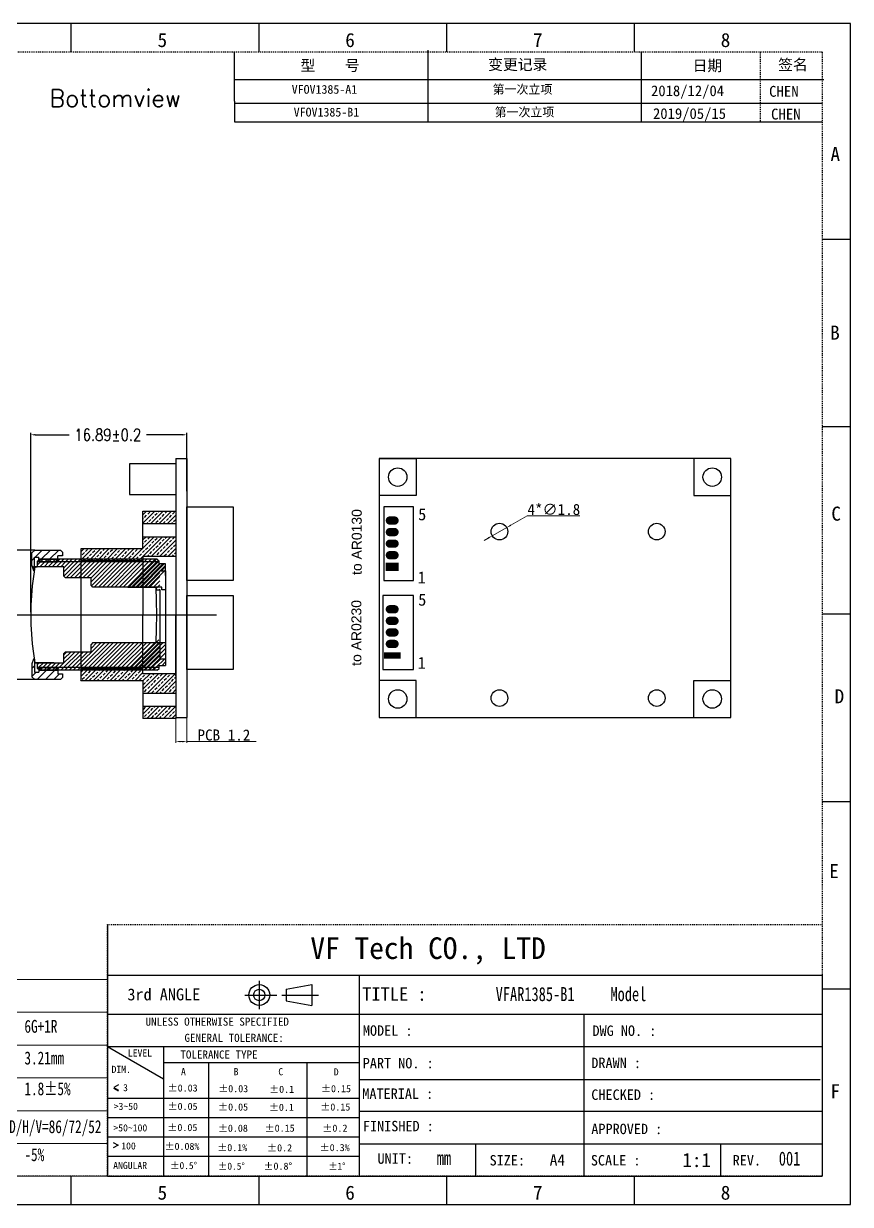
# Model space of a CAD drawing. Header units: millimetres. Extents: x 866 to 1035, y 87 to 215.
# Drawn here: x 945.3 to 1034.7, y 87.1 to 214.8 of the extents above; entities that cross this region are included whole.
import ezdxf

# ---------------------------------------------------------------- set-up
doc = ezdxf.new("R2010")
doc.units = ezdxf.units.MM
doc.linetypes.add('ACAD_ISO04W100', pattern=[30, 24, -3, 0, -3])
doc.linetypes.add('JIS_02_0.7', pattern=[1.35, 0.75, -0.6])
for name, color, linetype in [('2', 3, 'Continuous'), ('2D_LINE_04', 6, 'Continuous'), ('_____1', 160, 'Continuous'), ('BOARD_OUTLINE_00', 254, 'Continuous'), ('DRIL_PLTE_THRU_01', 16, 'Continuous'), ('DRIL_PLTE_THRU_02', 176, 'Continuous'), ('DRIL_SYMBOL', 6, 'Continuous'), ('PADS_BOT', 5, 'Continuous'), ('PADS_INNER', 1, 'Continuous'), ('PADS_TOP', 1, 'Continuous')]:
    doc.layers.add(name, color=color, linetype=linetype)
doc.layers.add('图层1', color=7, linetype='Continuous', lineweight=30)
doc.styles.add('DIM-ITALIC', font='TXT.SHX', dxfattribs={"width": 0.8})
doc.styles.add('QTECH', font='', dxfattribs={"height": 0.5})
doc.styles.add('TEXTSTYLE_1', font='txt', dxfattribs={"width": 0.75})
doc.styles.add('TEXTSTYLE_2', font='txt')
doc.styles.add('TEXTSTYLE_3', font='txt')
doc.styles.add('样式 1', font='', dxfattribs={"width": 0.75})
doc.styles.add('样式 2', font='txt.shx')
doc.styles.get('QTECH').set_extended_font_data('SimSun')
doc.styles.get('样式 1').set_extended_font_data('SimSun')
doc.dimstyles.new('0.2', dxfattribs={"dimtxt": 0.6, "dimasz": 0.5, "dimexe": 0.2, "dimexo": 0.25, "dimtad": 0, "dimtoh": 1, "dimzin": 1, "dimdsep": 46, "dimtxsty": 'DIM-ITALIC', "dimcen": 2, "dimclrd": 256, "dimclre": 256, "dimclrt": 256, "dimadec": 1, "dimazin": 0, "dimtol": 1, "dimtp": 0.2, "dimtm": 0.2, "dimtfac": 1, "dimtmove": 0, "dimatfit": 3, "dimfxl": 1, "dimlwe": -1, "dimarcsym": 0})
doc.dimstyles.new('ISO', dxfattribs={"dimscale": 0.5, "dimtxt": 1, "dimasz": 1, "dimexe": 0.3, "dimexo": 0, "dimgap": 0.2, "dimtad": 1, "dimtoh": 1, "dimdec": 4, "dimzin": 9, "dimdsep": 46, "dimtxsty": 'Standard', "dimcen": 0.09, "dimclrd": 3, "dimclre": 3, "dimclrt": 3, "dimadec": 1, "dimazin": 2, "dimtfac": 1, "dimtdec": 4, "dimtmove": 0, "dimatfit": 3, "dimfxl": 1, "dimtolj": 1, "dimtzin": 0, "dimlwd": 9, "dimlwe": 9, "dimarcsym": 0})

# ---------------------------------------------------------------- blocks, each defined once
blk = doc.blocks.new('DRIL_SYMBOL_0$55')
at = {"layer": 'DRIL_SYMBOL', "const_width": 0.0508}
for points in [[(-0.254, 0), (0.254, 0)], [(0, -0.254), (0, 0.254)]]:
    blk.add_lwpolyline(points, dxfattribs=at)
blk = doc.blocks.new('DRIL_HOLE_0$55')
at = {"const_width": 0.275}
blk.add_lwpolyline([(-0.1375, 0, 1), (0.1375, 0, 1)], format="xyb", close=True, dxfattribs=at)
blk.add_blockref('DRIL_SYMBOL_0$55', (0, 0))
blk = doc.blocks.new('PAD_21')
at = {"const_width": 0.7}
blk.add_lwpolyline([(-0.9, 0), (0.9, 0)], dxfattribs=at)
blk = doc.blocks.new('STK_BOT_126')
at = {"layer": 'DRIL_PLTE_THRU_01'}
blk.add_blockref('DRIL_HOLE_0$55', (0, 0), dxfattribs=at)
at = {"layer": 'DRIL_PLTE_THRU_02'}
blk.add_blockref('DRIL_HOLE_0$55', (0, 0), dxfattribs=at)
at = {"layer": 'PADS_BOT', "rotation": 90}
blk.add_blockref('PAD_21', (0, 0), dxfattribs=at)
at = {"layer": 'PADS_INNER', "rotation": 90}
blk.add_blockref('PAD_21', (0, 0), dxfattribs=at)
at = {"layer": 'PADS_TOP', "rotation": 90}
blk.add_blockref('PAD_21', (0, 0), dxfattribs=at)
blk = doc.blocks.new('PAD_23')
at = {"const_width": 0.45}
blk.add_lwpolyline([(-0.25, -0.225), (0.25, -0.225, 1), (0.25, 0.225), (-0.25, 0.225, 1)], format="xyb", close=True, dxfattribs=at)
blk = doc.blocks.new('STK_BOT_125')
at = {"layer": 'DRIL_PLTE_THRU_01'}
blk.add_blockref('DRIL_HOLE_0$55', (0, 0), dxfattribs=at)
at = {"layer": 'DRIL_PLTE_THRU_02'}
blk.add_blockref('DRIL_HOLE_0$55', (0, 0), dxfattribs=at)
at = {"layer": 'PADS_BOT', "rotation": 90}
blk.add_blockref('PAD_23', (0, 0), dxfattribs=at)
at = {"layer": 'PADS_INNER', "rotation": 90}
blk.add_blockref('PAD_23', (0, 0), dxfattribs=at)
at = {"layer": 'PADS_TOP', "rotation": 90}
blk.add_blockref('PAD_23', (0, 0), dxfattribs=at)
blk = doc.blocks.new('dsD')
at = {"layer": '2'}
h = blk.add_hatch(dxfattribs=at)
h.set_pattern_fill('ANSI33', color=0, scale=0.1, style=0)
h.paths.add_polyline_path([(977.45, 275.24), (977.45, 276.57), (973.89, 276.57), (973.89, 275.24)])
h.paths.add_polyline_path([(973.89, 273.82), (973.89, 272.49), (967.18, 272.49), (967.18, 271.22), (973.89, 271.22), (973.89, 271.73), (977.45, 271.73), (977.45, 271.98), (977.45, 273.82)])
h.paths.add_polyline_path([(973.89, 258.24), (973.89, 256.91), (977.45, 256.91), (977.45, 258.75), (977.45, 259), (973.89, 259), (973.89, 259.51), (967.18, 259.51), (967.18, 258.24)])
h.paths.add_polyline_path([(973.91, 255.49), (973.89, 255.47), (973.89, 254.17), (977.45, 254.17), (977.45, 255.49)])
at = {"layer": '2', "color": 0}
for p, q in [((967.18, 272.49), (967.18, 258.24)), ((973.89, 271.22), (967.18, 271.22)), ((969.36, 265.37), (980.21, 265.37)), ((973.89, 259.51), (967.18, 259.51)), ((973.89, 258.24), (967.18, 258.24))]:
    blk.add_line(p, q, dxfattribs=at)
at = {"layer": '_____1', "color": 7}
for p, q in [((973.89, 272.49), (973.89, 276.57)), ((973.89, 275.24), (977.45, 275.24)), ((973.89, 273.82), (977.45, 273.82)), ((973.89, 272.49), (967.18, 272.49)), ((973.89, 271.73), (977.45, 271.73)), ((973.89, 271.73), (973.89, 265.37)), ((977.45, 271.98), (977.45, 265.37)), ((973.89, 259), (973.89, 265.37)), ((977.45, 258.75), (977.45, 265.37)), ((977.45, 259), (973.89, 259)), ((973.89, 258.24), (973.89, 254.17)), ((973.89, 256.91), (977.45, 256.91)), ((973.89, 255.49), (977.45, 255.49))]:
    blk.add_line(p, q, dxfattribs=at)
at = {"layer": '_____1', "color": 2}
for p, q in [((971.34, 271.22), (972.23, 271.22)), ((972.49, 271.22), (972.74, 271.22)), ((973, 271.22), (973.89, 271.22)), ((971.34, 259.51), (972.23, 259.51)), ((972.49, 259.51), (972.74, 259.51)), ((973, 259.51), (973.89, 259.51)), ((973.89, 255.47), (973.91, 255.49))]:
    blk.add_line(p, q, dxfattribs=at)
at = {"layer": '_____1', "color": 7}
for points in [[(973.89, 276.57), (977.45, 276.57), (977.45, 271.98)], [(977.45, 258.75), (977.45, 254.17), (973.89, 254.17)]]:
    blk.add_lwpolyline(points, dxfattribs=at)
blk = doc.blocks.new('*D297')
at = {"layer": '2'}
for p, q in [((946.11, 151.16), (946.11, 170.55)), ((963, 164.25), (963, 170.55))]:
    blk.add_line(p, q, dxfattribs=at)
at = {"layer": '2', "lineweight": -2}
for p, q in [((946.61, 170.35), (950.27, 170.35)), ((962.5, 170.35), (958.63, 170.35))]:
    blk.add_line(p, q, dxfattribs=at)
at = {"layer": '2', "color": 3, "lineweight": 9}
for p, q in [((899.85, 160.12), (887.23, 160.12)), ((887.38, 159.62), (887.38, 142.38)), ((899.84, 141.88), (887.23, 141.88))]:
    blk.add_line(p, q, dxfattribs=at)
at = {"layer": '2'}
for points in [[(946.61, 170.44), (946.61, 170.27), (946.11, 170.35)], [(962.5, 170.44), (962.5, 170.27), (963, 170.35)]]:
    blk.add_solid(points, dxfattribs=at)
at = {"layer": '2', "color": 3}
for points in [[(887.3, 159.62), (887.47, 159.62), (887.38, 160.12)], [(887.3, 142.38), (887.47, 142.38), (887.38, 141.88)]]:
    blk.add_solid(points, dxfattribs=at)
at = {"layer": 'Defpoints', "color": 0}
for p in [(963, 170.35), (963, 164), (899.85, 160.12), (946.11, 150.91), (887.38, 141.88), (899.84, 141.88)]:
    blk.add_point(p, dxfattribs=at)
at = {"layer": '2', "insert": (954.45, 170.35), "char_height": 1.3, "attachment_point": 5, "style": 'DIM-ITALIC'}
blk.add_mtext('16.89±0.2', dxfattribs=at)
at = {"layer": '2', "color": 3, "insert": (887.03, 151), "char_height": 0.5, "attachment_point": 5, "rotation": 90}
blk.add_mtext('\\A1;18', dxfattribs=at)
blk = doc.blocks.new('FFFFFFF')
at = {"layer": '_____1'}
for points in [[(939.66, 191.53), (939.85, 191.53), (939.75, 192.09)], [(939.66, 178.67), (939.85, 178.67), (939.75, 178.1)]]:
    blk.add_hatch(color=7, dxfattribs=at).paths.add_polyline_path(points)
at = {"layer": '2', "color": 0}
blk.add_line((940.96, 185.1), (960.04, 185.1), dxfattribs=at)
at = {"layer": '_____1', "color": 7}
for p, q in [((943.32, 192.09), (939.47, 192.09)), ((943, 191.79), (943.3, 192.09)), ((943, 190.42), (943, 191.79)), ((943.3, 192.09), (946.1, 192.09)), ((943.34, 191.32), (944.11, 192.09)), ((946.3, 191.89), (946.1, 192.09)), ((946.2, 191.49), (946.3, 191.59)), ((939.75, 178.67), (939.75, 191.53)), ((943, 190.99), (943.27, 191.25)), ((943.08, 190.16), (943.27, 190.35)), ((943.27, 189.89), (943.27, 191.32)), ((943.27, 191.32), (943.76, 191.32)), ((956.74, 190.82), (943.61, 190.82)), ((943.76, 190.83), (943.76, 191.32)), ((943.76, 191.1), (945.81, 191.1)), ((943.76, 190.83), (945.81, 190.83)), ((956.54, 191.1), (943.82, 191.1)), ((945.53, 190.83), (945.79, 191.1)), ((945.79, 191.1), (945.81, 191.1)), ((945.81, 190.83), (945.81, 191.49)), ((954.36, 188.1), (956.85, 190.6)), ((954.8, 188.1), (957.3, 190.6)), ((956.54, 191.1), (956.74, 190.9)), ((957.44, 189.35), (957.44, 190.6)), ((945.35, 190.3), (943.33, 190.3)), ((943.33, 190.3), (943.58, 190.3)), ((945.35, 190.3), (943.33, 190.3)), ((946.64, 189.1), (946.45, 189.29)), ((955.25, 188.1), (956.84, 189.69)), ((955.7, 188.1), (956.84, 189.24)), ((956.84, 189.84), (957.44, 189.84)), ((957, 189.84), (957.42, 190.28)), ((957.44, 189.35), (957.44, 180.85)), ((949.6, 188.1), (949.4, 188.3)), ((953.36, 188.1), (954.63, 188.1)), ((953.36, 188.1), (954.63, 188.1)), ((954.5, 188.1), (956.44, 188.1)), ((956.15, 188.1), (956.84, 188.79)), ((956.44, 187.94), (956.84, 188.34)), ((956.75, 187.8), (956.84, 187.89)), ((939.62, 186.65), (939.53, 186.65)), ((939.62, 186.84), (939.62, 187.02)), ((938.77, 185.81), (938.4, 185.81)), ((938.58, 186), (938.58, 185.62)), ((939.33, 185.62), (939.33, 186)), ((939.62, 184.5), (939.53, 184.5)), ((940.96, 185.1), (941.2, 185.1)), ((941.3, 185.1), (941.38, 185.1)), ((956.84, 185.1), (956.84, 180.35)), ((939.62, 183.04), (939.05, 183.32)), ((939.62, 183.56), (939.62, 183.75)), ((949.4, 181.47), (950.02, 182.1)), ((949.6, 182.1), (949.4, 181.9)), ((953.36, 182.1), (954.63, 182.1)), ((953.36, 182.1), (954.63, 182.1)), ((953.71, 179.39), (956.43, 182.1)), ((956.44, 182.11), (956.73, 182.4)), ((943.27, 180.3), (943.27, 178.88)), ((946.45, 180.76), (946.79, 181.11)), ((946.45, 180.32), (947.24, 181.11)), ((946.64, 181.11), (946.45, 180.9)), ((947.31, 179.39), (949.03, 181.11)), ((956.84, 180.35), (957.44, 180.35)), ((957.44, 180.85), (957.44, 179.6)), ((943, 179.78), (943, 178.4)), ((943, 179.32), (943.27, 179.58)), ((943, 178.42), (943.45, 178.88)), ((943.27, 178.88), (943.76, 178.88)), ((945.35, 179.9), (943.33, 179.9)), ((943.61, 179.73), (943.79, 179.9)), ((956.74, 179.39), (943.61, 179.39)), ((943.76, 179.19), (943.95, 179.38)), ((943.76, 179.11), (945.81, 179.11)), ((956.54, 179.11), (943.82, 179.11)), ((944.79, 179.11), (945.07, 179.39)), ((945.07, 179.39), (945.59, 179.9)), ((945.24, 179.11), (945.52, 179.39)), ((945.52, 179.39), (946.03, 179.9)), ((945.81, 179.38), (945.81, 178.7)), ((947.03, 179.11), (947.31, 179.39)), ((956, 179.11), (956.28, 179.39)), ((956.54, 179.11), (956.74, 179.3)), ((957.07, 179.6), (957.42, 179.96)), ((943.29, 178.1), (939.47, 178.1)), ((945.37, 178.1), (945.97, 178.7)), ((945.81, 178.7), (946.3, 178.7))]:
    blk.add_line(p, q, dxfattribs=at)
for points in [[(945.01, 192.09), (944, 191.1), (943.76, 190.85)], [(944.63, 190.83), (944.9, 191.1), (945.9, 192.09)], [(946.3, 191.89), (946.3, 191.49), (945.81, 191.49)], [(943, 190.42), (943.16, 189.89), (943.27, 189.89)], [(943.61, 190.5), (943.93, 190.82), (944.21, 191.1)], [(946.45, 189.29), (946.45, 190.3), (943.61, 190.3), (943.61, 190.9), (943.82, 191.1)], [(943.87, 190.3), (944.39, 190.82), (944.67, 191.1)], [(944.31, 190.3), (944.83, 190.82), (945.11, 191.1)], [(944.76, 190.3), (945.28, 190.82), (945.56, 191.1)], [(945.2, 190.3), (945.73, 190.82), (946.01, 191.1)], [(945.66, 190.3), (946.18, 190.82), (946.46, 191.1)], [(946.11, 190.3), (946.62, 190.82), (946.9, 191.1)], [(946.45, 189.29), (947.97, 190.82), (948.25, 191.1)], [(946.45, 189.74), (947.53, 190.82), (947.81, 191.1)], [(946.45, 190.18), (947.08, 190.82), (947.36, 191.1)], [(946.71, 189.1), (948.42, 190.82), (948.7, 191.1)], [(947.15, 189.1), (948.87, 190.82), (949.15, 191.1)], [(947.6, 189.1), (949.32, 190.82), (949.6, 191.1)], [(948.04, 189.1), (949.76, 190.82), (950.04, 191.1)], [(948.5, 189.1), (950.22, 190.82), (950.5, 191.1)], [(948.95, 189.1), (950.67, 190.82), (950.95, 191.1)], [(949.39, 189.1), (951.11, 190.82), (951.39, 191.1)], [(949.4, 188.65), (951.57, 190.82), (951.85, 191.1)], [(949.44, 188.25), (952.01, 190.82), (952.29, 191.1)], [(949.74, 188.1), (952.46, 190.82), (952.74, 191.1)], [(950.19, 188.1), (952.9, 190.82), (953.18, 191.1)], [(950.63, 188.1), (953.36, 190.82), (953.64, 191.1)], [(951.09, 188.1), (953.81, 190.82), (954.09, 191.1)], [(951.54, 188.1), (954.25, 190.82), (954.53, 191.1)], [(951.98, 188.1), (954.71, 190.82), (954.99, 191.1)], [(952.44, 188.1), (955.15, 190.82), (955.43, 191.1)], [(952.88, 188.1), (955.6, 190.82), (955.88, 191.1)], [(953.33, 188.1), (956.05, 190.82), (956.33, 191.1)], [(953.46, 188.1), (956.17, 190.82), (956.45, 191.1)], [(953.78, 188.1), (956.5, 190.82), (956.66, 190.98)], [(953.9, 188.1), (956.63, 190.82), (956.72, 190.91)], [(954.23, 188.1), (956.74, 190.61)], [(954.68, 188.1), (957.17, 190.6)], [(955.12, 188.1), (957.44, 190.42)], [(957.44, 190.6), (956.74, 190.6), (956.74, 190.9)], [(943.33, 190.3), (943.16, 189.26), (943.04, 188.23), (942.95, 187.19), (942.89, 186.14), (942.87, 185.1)], [(949.4, 188.3), (949.4, 189.1), (946.64, 189.1)], [(957.44, 189.84), (957.44, 187.8), (957.04, 187.8), (957.04, 188.1), (955.1, 188.1), (949.6, 188.1)], [(955.58, 188.1), (957.44, 189.97)], [(956.5, 185.1), (956.48, 186.6), (956.43, 188.1)], [(956.44, 188.1), (956.44, 187.8), (956.84, 187.8), (956.84, 182.4)], [(939.14, 186.84), (939.05, 186.93), (939.62, 186.93)], [(939.42, 184.31), (939.42, 183.94), (939.05, 184.22), (939.62, 184.22)], [(942.87, 185.1), (942.89, 184.06), (942.95, 183.01), (943.04, 181.97), (943.16, 180.93), (943.33, 179.9)], [(954.5, 182.1), (956.43, 182.1), (956.48, 183.6), (956.5, 185.1)], [(939.14, 183.56), (939.05, 183.66), (939.62, 183.66)], [(946.64, 181.11), (949.4, 181.11), (949.4, 181.9)], [(947.47, 179.11), (947.75, 179.39), (950.48, 182.1)], [(947.93, 179.11), (948.21, 179.39), (950.92, 182.1)], [(948.38, 179.11), (948.66, 179.39), (951.37, 182.1)], [(948.82, 179.11), (949.1, 179.39), (951.83, 182.1)], [(949.28, 179.11), (949.56, 179.39), (952.27, 182.1)], [(949.6, 182.1), (957.44, 182.1)], [(949.72, 179.11), (950, 179.39), (952.72, 182.1)], [(950.17, 179.11), (950.45, 179.39), (953.17, 182.1)], [(950.62, 179.11), (950.9, 179.39), (953.62, 182.1)], [(951.07, 179.11), (951.35, 179.39), (954.06, 182.1)], [(951.52, 179.11), (951.8, 179.39), (954.51, 182.1)], [(951.96, 179.11), (952.24, 179.39), (954.97, 182.1)], [(952.42, 179.11), (952.7, 179.39), (955.41, 182.1)], [(952.86, 179.11), (953.14, 179.39), (955.86, 182.1)], [(953.31, 179.11), (953.59, 179.39), (956.31, 182.1)], [(953.76, 179.11), (954.04, 179.39), (956.76, 182.1)], [(953.88, 179.11), (954.16, 179.39), (956.84, 182.06)], [(954.21, 179.11), (954.49, 179.39), (957.2, 182.1)], [(954.34, 179.11), (954.62, 179.39), (956.84, 181.61)], [(954.66, 179.11), (954.93, 179.39), (957.44, 181.89)], [(955.11, 179.11), (955.39, 179.39), (957.44, 181.44)], [(943.27, 180.3), (943.16, 180.3), (943, 179.78)], [(943.82, 179.11), (943.61, 179.3), (943.61, 179.9), (946.45, 179.9), (946.45, 180.9)], [(945.68, 179.11), (945.96, 179.39), (947.68, 181.11)], [(946.14, 179.11), (946.42, 179.39), (948.13, 181.11)], [(946.58, 179.11), (946.86, 179.39), (948.58, 181.11)], [(954.78, 179.11), (955.06, 179.39), (956.84, 181.16)], [(955.23, 179.11), (955.51, 179.39), (956.84, 180.71)], [(955.56, 179.11), (955.84, 179.39), (957.44, 180.99)], [(955.68, 179.11), (955.96, 179.39), (956.93, 180.35)], [(956.13, 179.11), (956.41, 179.39), (957.37, 180.35)], [(943.33, 179.9), (945.35, 179.9), (943.47, 179.9)], [(943.58, 178.1), (944.57, 179.11), (944.85, 179.38)], [(943.63, 179.29), (943.72, 179.39), (944.24, 179.9)], [(945.81, 179.38), (943.76, 179.38), (943.76, 178.88)], [(943.89, 179.11), (944.17, 179.39), (944.69, 179.9)], [(944.33, 179.11), (944.61, 179.39), (945.13, 179.9)], [(944.48, 178.1), (945.47, 179.11), (945.74, 179.38)], [(956.74, 179.3), (956.74, 179.6), (957.44, 179.6)], [(946.1, 178.1), (943.3, 178.1), (943, 178.4)], [(946.3, 178.7), (946.3, 178.31), (946.1, 178.1)]]:
    blk.add_lwpolyline(points, dxfattribs=at)
for points in [[(938.86, 186.28), (938.77, 186.18), (938.4, 186.18), (938.3, 186.28), (938.3, 186.37), (938.4, 186.46), (938.77, 186.46), (938.86, 186.37)], [(939.62, 186.28), (939.53, 186.18), (939.14, 186.18), (939.05, 186.28), (939.05, 186.37), (939.14, 186.46), (939.53, 186.46), (939.62, 186.37)], [(939.62, 185.24), (939.53, 185.15), (939.14, 185.15), (939.05, 185.24), (939.05, 185.35), (939.14, 185.44), (939.53, 185.44), (939.62, 185.35)], [(939.62, 184.78), (939.53, 184.68), (939.14, 184.68), (939.05, 184.78), (939.05, 184.87), (939.14, 184.96), (939.53, 184.96), (939.62, 184.87)], [(939.53, 183.1), (939.42, 183), (939.24, 183), (939.14, 183.1), (939.14, 183.28), (939.24, 183.38), (939.42, 183.38), (939.53, 183.28)]]:
    blk.add_lwpolyline(points, close=True, dxfattribs=at)
blk = doc.blocks.new('*D300')
at = {"layer": '2', "color": 3, "lineweight": 9}
for p, q in [((961.8, 141), (961.8, 137.02)), ((963, 141), (963, 137.02)), ((962.3, 137.17), (962.5, 137.17)), ((963, 137.17), (970.5, 137.17))]:
    blk.add_line(p, q, dxfattribs=at)
at = {"layer": '2', "color": 3}
for points in [[(962.3, 137.25), (962.3, 137.09), (961.8, 137.17)], [(962.5, 137.25), (962.5, 137.09), (963, 137.17)]]:
    blk.add_solid(points, dxfattribs=at)
at = {"layer": 'Defpoints', "color": 0}
for p in [(961.8, 141), (963, 141), (963, 137.17)]:
    blk.add_point(p, dxfattribs=at)
at = {"layer": '2', "color": 3, "insert": (967, 137.87), "char_height": 1.2, "attachment_point": 5}
blk.add_mtext('\\A1;PCB 1.2', dxfattribs=at)
blk = doc.blocks.new('*D304')
at = {"layer": '2', "color": 3, "lineweight": 9}
for p, q in [((999.77, 161.57), (998.01, 160.57)), ((1005.47, 161.57), (999.77, 161.57)), ((996.01, 159.43), (997.58, 160.32)), ((995.58, 159.18), (995.14, 158.93))]:
    blk.add_line(p, q, dxfattribs=at)
at = {"layer": '2', "color": 3}
for points in [[(997.97, 160.64), (998.05, 160.5), (997.58, 160.32)], [(995.54, 159.26), (995.62, 159.11), (996.01, 159.43)]]:
    blk.add_solid(points, dxfattribs=at)
at = {"layer": 'Defpoints', "color": 0}
for p in [(997.58, 160.32), (996.01, 159.43)]:
    blk.add_point(p, dxfattribs=at)
at = {"layer": '2', "color": 3, "insert": (1002.67, 162.27), "char_height": 1.2, "attachment_point": 5}
blk.add_mtext('\\A1;4*∅1.8', dxfattribs=at)

msp = doc.modelspace()

# ---------------------------------------------------------------- linework, layer by layer
at = {"ltscale": 100}
for p, q in [((968.14434, 206.45339), (968.14434, 211.78461)), ((968.14434, 206.45339), (968.14434, 206.1878)), ((1031.68858, 206.1878), (968.14434, 206.1878)), ((968.14434, 206.1878), (968.14434, 204.19014)), ((968.14434, 204.19014), (1031.68858, 204.19014))]:
    msp.add_line(p, q, dxfattribs=at)
at = {"linetype": 'JIS_02_0.7', "ltscale": 0.0001}
msp.add_line((1024.9761, 211.78461), (1024.9761, 204.19014), dxfattribs=at)
at = {"linetype": 'Continuous'}
msp.add_line((983.79351, 167.77693), (983.79351, 139.77693), dxfattribs=at)
at = {"linetype": 'Continuous', "lineweight": 9, "ltscale": 0.0001}
for p, q in [((904.76364, 111.43386), (954.41784, 111.43386)), ((954.41784, 111.43386), (954.41784, 90.15349)), ((954.41784, 111.39981), (954.41784, 90.15349)), ((904.76364, 107.88713), (954.41784, 107.88713)), ((954.41784, 106.523), (954.41784, 90.15349)), ((954.41784, 106.49681), (954.41784, 90.15349)), ((904.76364, 104.3404), (954.41784, 104.3404)), ((904.76364, 100.79367), (954.41784, 100.79367)), ((904.76364, 97.24694), (954.41784, 97.24694)), ((904.76364, 93.70021), (954.41784, 93.70021))]:
    msp.add_line(p, q, dxfattribs=at)
at = {"linetype": 'JIS_02_0.7', "ltscale": 0.0001}
for points in [[(869.30812, 211.78461), (1031.68858, 211.78461), (1031.68858, 90.15349), (869.30812, 90.15349)], [(954.41784, 117.39738), (1031.68858, 117.39738), (1031.68858, 90.15349), (954.41784, 90.15349)]]:
    msp.add_lwpolyline(points, close=True, dxfattribs=at)
for points, const_width in [([(985.44351, 161.30193), (984.94351, 161.30193, 1), (984.94351, 160.85193), (985.44351, 160.85193, 1)], 0.45), ([(985.44351, 161.30193), (984.94351, 161.30193, 1), (984.94351, 160.85193), (985.44351, 160.85193, 1)], 0.45), ([(985.44351, 161.30193), (984.94351, 161.30193, 1), (984.94351, 160.85193), (985.44351, 160.85193, 1)], 0.45), ([(985.19351, 160.93943, 1), (985.19351, 161.21443, 1)], 0.275), ([(985.19351, 160.93943, 1), (985.19351, 161.21443, 1)], 0.275), ([(985.19351, 160.93943, 1), (985.19351, 161.21443, 1)], 0.275), ([(985.19351, 160.93943, 1), (985.19351, 161.21443, 1)], 0.275), ([(985.44351, 160.05193), (984.94351, 160.05193, 1), (984.94351, 159.60193), (985.44351, 159.60193, 1)], 0.45), ([(985.44351, 160.05193), (984.94351, 160.05193, 1), (984.94351, 159.60193), (985.44351, 159.60193, 1)], 0.45), ([(985.44351, 160.05193), (984.94351, 160.05193, 1), (984.94351, 159.60193), (985.44351, 159.60193, 1)], 0.45), ([(985.19351, 159.68943, 1), (985.19351, 159.96443, 1)], 0.275), ([(985.19351, 159.68943, 1), (985.19351, 159.96443, 1)], 0.275), ([(985.19351, 159.68943, 1), (985.19351, 159.96443, 1)], 0.275), ([(985.19351, 159.68943, 1), (985.19351, 159.96443, 1)], 0.275), ([(985.44351, 158.80193), (984.94351, 158.80193, 1), (984.94351, 158.35193), (985.44351, 158.35193, 1)], 0.45), ([(985.44351, 158.80193), (984.94351, 158.80193, 1), (984.94351, 158.35193), (985.44351, 158.35193, 1)], 0.45), ([(985.44351, 158.80193), (984.94351, 158.80193, 1), (984.94351, 158.35193), (985.44351, 158.35193, 1)], 0.45), ([(985.19351, 158.43943, 1), (985.19351, 158.71443, 1)], 0.275), ([(985.19351, 158.43943, 1), (985.19351, 158.71443, 1)], 0.275), ([(985.19351, 158.43943, 1), (985.19351, 158.71443, 1)], 0.275), ([(985.19351, 158.43943, 1), (985.19351, 158.71443, 1)], 0.275), ([(985.44351, 157.55193), (984.94351, 157.55193, 1), (984.94351, 157.10193), (985.44351, 157.10193, 1)], 0.45), ([(985.44351, 157.55193), (984.94351, 157.55193, 1), (984.94351, 157.10193), (985.44351, 157.10193, 1)], 0.45), ([(985.44351, 157.55193), (984.94351, 157.55193, 1), (984.94351, 157.10193), (985.44351, 157.10193, 1)], 0.45), ([(985.19351, 157.18943, 1), (985.19351, 157.46443, 1)], 0.275), ([(985.19351, 157.18943, 1), (985.19351, 157.46443, 1)], 0.275), ([(985.19351, 157.18943, 1), (985.19351, 157.46443, 1)], 0.275), ([(985.19351, 157.18943, 1), (985.19351, 157.46443, 1)], 0.275), ([(985.19351, 155.93943, 1), (985.19351, 156.21443, 1)], 0.275), ([(985.19351, 155.93943, 1), (985.19351, 156.21443, 1)], 0.275), ([(985.19351, 155.93943, 1), (985.19351, 156.21443, 1)], 0.275), ([(985.19351, 155.93943, 1), (985.19351, 156.21443, 1)], 0.275)]:
    msp.add_lwpolyline(points, format="xyb", close=True, dxfattribs=dict(const_width=const_width))
at = {"const_width": 0.9}
msp.add_lwpolyline([(985.89351, 156.07693), (984.49351, 156.07693)], dxfattribs=at)
msp.add_lwpolyline([(985.89351, 156.07693), (984.49351, 156.07693)], dxfattribs=at)
msp.add_lwpolyline([(985.89351, 156.07693), (984.49351, 156.07693)], dxfattribs=at)
at = {"linetype": 'Continuous', "lineweight": 9, "ltscale": 0.0001}
msp.add_lwpolyline([(954.41784, 90.15349), (904.76364, 90.15349), (904.76364, 111.43386)], dxfattribs=at)
for centre, start, end in [((985.11971, 158.36616), 0, 180), ((985.28236, 158.45018), 0, 180), ((985.28236, 158.45018), 180, 0), ((985.44501, 158.53421), 180, 0), ((985.77031, 158.70225), 0, 180), ((984.95706, 158.28214), 0, 180), ((984.95706, 158.28214), 180, 0), ((985.11971, 158.36616), 180, 0)]:
    msp.add_arc(centre, 0.05, start, end)
at = {"layer": '2', "color": 0}
for p, q in [((961.80449, 167.77693), (961.80449, 139.77693)), ((961.80449, 167.77693), (963.00449, 167.77693)), ((963.00449, 167.77693), (963.00449, 139.77693)), ((983.79351, 167.77693), (987.79351, 167.77693)), ((987.79351, 167.77693), (987.79351, 163.77693)), ((1021.79351, 167.77693), (1017.79351, 167.77693)), ((1017.79351, 167.77693), (1017.79351, 163.77693)), ((961.80449, 167.19996), (956.80449, 167.19996)), ((956.80449, 167.19996), (956.80449, 163.89996)), ((956.80449, 163.89996), (961.80449, 163.89996)), ((987.79351, 163.77693), (983.79351, 163.77693)), ((1017.79351, 163.77693), (1021.79351, 163.77693)), ((987.79351, 143.77693), (983.79351, 143.77693)), ((987.79351, 139.77693), (987.79351, 143.77693)), ((1017.79351, 139.77693), (1017.79351, 143.77693)), ((1017.79351, 143.77693), (1021.79351, 143.77693)), ((961.80449, 139.77693), (963.00449, 139.77693))]:
    msp.add_line(p, q, dxfattribs=at)
at = {"layer": '2', "color": 1}
msp.add_line((952.34357, 150.87879), (966.21459, 150.87879), dxfattribs=at)
at = {"layer": '2', "color": 0}
for points in [[(963.00449, 162.57693), (968.00449, 162.57693), (968.00449, 154.57693), (963.00449, 154.57693)], [(963.00449, 152.97693), (968.00449, 152.97693), (968.00449, 144.97693), (963.00449, 144.97693)]]:
    msp.add_lwpolyline(points, close=True, dxfattribs=at)
for centre, radius in [((985.79351, 165.77693), 1), ((1019.79351, 165.77693), 1), ((996.79351, 159.87693), 0.9), ((1013.79351, 159.87693), 0.9), ((985.79351, 141.77693), 1), ((996.79351, 141.87693), 0.9), ((1013.79351, 141.87693), 0.9), ((1019.79351, 141.77693), 1)]:
    msp.add_circle(centre, radius, dxfattribs=at)
at = {"layer": '2D_LINE_04'}
for p, q in [((987.49351, 162.57693), (984.29351, 162.57693)), ((984.29351, 162.57693), (984.29351, 154.57693)), ((987.49351, 154.57693), (987.49351, 162.57693)), ((984.29351, 154.57693), (987.49351, 154.57693)), ((987.49351, 152.97693), (984.19351, 152.97693)), ((984.19351, 152.97693), (984.19351, 144.97693)), ((987.49351, 144.97693), (987.49351, 152.97693)), ((984.19351, 144.97693), (987.49351, 144.97693))]:
    msp.add_line(p, q, dxfattribs=at)
at = {"layer": 'BOARD_OUTLINE_00'}
for p, q in [((1021.79351, 167.77693), (983.79351, 167.77693)), ((1021.79351, 139.77693), (1021.79351, 167.77693)), ((983.79351, 139.77693), (1021.79351, 139.77693))]:
    msp.add_line(p, q, dxfattribs=at)
at = {"layer": '图层1', "color": 0, "linetype": 'Continuous'}
for p, q in [((1034.72942, 214.82768), (866.26505, 214.82768)), ((950.49839, 211.78461), (950.49839, 214.82768)), ((970.79595, 211.78461), (970.79595, 214.82768)), ((991.09352, 211.78461), (991.09352, 214.82768)), ((1011.39109, 211.78461), (1011.39109, 214.82768)), ((1034.73165, 214.82545), (1031.68858, 214.82545)), ((1034.72942, 87.11265), (1034.72942, 214.82768)), ((989.05346, 211.95482), (989.05346, 204.19014)), ((1012.10215, 211.77683), (1012.10215, 204.19014)), ((968.14434, 208.79186), (1031.85444, 208.79186)), ((1031.68858, 191.51691), (1034.72942, 191.51691)), ((1031.68858, 171.24469), (1034.72942, 171.24469)), ((1031.68858, 150.97246), (1034.72942, 150.97246)), ((1031.68858, 130.70023), (1034.72942, 130.70023)), ((954.41784, 117.39738), (954.41784, 90.15349)), ((954.41784, 111.90761), (1031.68858, 111.90761)), ((954.41784, 111.90761), (1031.65151, 111.90761)), ((954.41784, 111.43386), (954.41784, 90.15349)), ((970.82432, 111.2728), (970.82432, 108.24328)), ((981.65456, 90.24981), (981.65456, 111.90761)), ((1031.68858, 111.90761), (1031.68858, 90.15349)), ((973.71486, 110.37213), (976.49551, 110.88386)), ((973.71486, 110.37213), (973.71486, 109.14396)), ((976.49551, 110.88386), (976.49551, 108.63222)), ((1031.68858, 110.428), (1034.73165, 110.428)), ((969.24767, 109.75804), (972.73052, 109.75804)), ((973.27283, 109.75804), (977.21363, 109.75804)), ((973.71486, 109.14396), (976.49551, 108.63222)), ((954.41784, 107.70204), (1031.65151, 107.70204)), ((1005.95386, 90.24981), (1005.95386, 107.70204)), ((954.41784, 104.19433), (1031.65151, 104.19433)), ((960.46657, 104.19433), (960.46657, 90.24981)), ((960.46657, 102.44048), (981.65456, 102.44048)), ((965.32801, 102.44048), (965.32801, 90.24981)), ((955.61252, 99.35199), (955.09386, 99.63161)), ((955.61252, 100.04763), (955.10068, 99.76119)), ((955.10068, 99.76119), (955.61252, 99.48157)), ((954.41784, 98.60061), (981.65456, 98.60061)), ((981.65456, 97.17891), (1031.65151, 97.17891)), ((954.41784, 96.5146), (981.65456, 96.5146)), ((954.41784, 94.42859), (981.65456, 94.42859)), ((955.03843, 93.79283), (955.55027, 93.50639)), ((955.55027, 93.50639), (955.03843, 93.22677)), ((955.03943, 93.79866), (955.55208, 93.51176)), ((955.55208, 93.51176), (955.03943, 93.2317)), ((981.65456, 93.67121), (1031.65151, 93.67121)), ((994.18516, 93.67121), (994.18516, 90.1635)), ((1020.67684, 93.67121), (1020.67684, 90.1635)), ((954.41784, 92.34257), (981.65456, 92.34257)), ((950.49839, 87.11042), (950.49839, 90.15349)), ((954.41784, 90.15349), (1031.68858, 90.15349)), ((970.79595, 87.11042), (970.79595, 90.15349)), ((991.09352, 87.11042), (991.09352, 90.15349)), ((1011.39109, 87.11042), (1011.39109, 90.15349)), ((866.26505, 87.11494), (1034.72942, 87.11265))]:
    msp.add_line(p, q, dxfattribs=at)
at = {"layer": '图层1', "color": 0}
for p, q in [((954.41784, 104.19433), (960.46657, 100.68662)), ((975.96326, 102.44048), (975.96326, 90.15349)), ((981.65268, 100.62397), (1031.45971, 100.62397))]:
    msp.add_line(p, q, dxfattribs=at)
at = {"layer": '图层1', "color": 0, "linetype": 'Continuous'}
for radius in [1.12582, 0.61408]:
    msp.add_circle((970.82432, 109.75804), radius, dxfattribs=at)

# ---------------------------------------------------------------- block references
at = {"extrusion": (0, 0, -1), "xscale": -1, "zscale": -1, "rotation": 270}
for name, p in [('DRIL_SYMBOL_0$55', (-985.19351, 161.07693)), ('DRIL_SYMBOL_0$55', (-985.19351, 161.07693)), ('DRIL_SYMBOL_0$55', (-985.19351, 161.07693)), ('DRIL_SYMBOL_0$55', (-985.19351, 161.07693)), ('DRIL_SYMBOL_0$55', (-985.19351, 159.82693)), ('DRIL_SYMBOL_0$55', (-985.19351, 159.82693)), ('DRIL_SYMBOL_0$55', (-985.19351, 159.82693)), ('DRIL_SYMBOL_0$55', (-985.19351, 159.82693)), ('DRIL_SYMBOL_0$55', (-985.19351, 158.57693)), ('DRIL_SYMBOL_0$55', (-985.19351, 158.57693)), ('DRIL_SYMBOL_0$55', (-985.19351, 158.57693)), ('DRIL_SYMBOL_0$55', (-985.19351, 158.57693)), ('DRIL_SYMBOL_0$55', (-985.19351, 157.32693)), ('DRIL_SYMBOL_0$55', (-985.19351, 157.32693)), ('DRIL_SYMBOL_0$55', (-985.19351, 157.32693)), ('DRIL_SYMBOL_0$55', (-985.19351, 157.32693)), ('DRIL_SYMBOL_0$55', (-985.19351, 156.07693)), ('DRIL_SYMBOL_0$55', (-985.19351, 156.07693)), ('DRIL_SYMBOL_0$55', (-985.19351, 156.07693)), ('DRIL_SYMBOL_0$55', (-985.19351, 156.07693)), ('STK_BOT_125', (-985.19351, 151.47693)), ('STK_BOT_125', (-985.19351, 150.22693)), ('STK_BOT_125', (-985.19351, 148.97693)), ('STK_BOT_125', (-985.19351, 147.72693)), ('STK_BOT_126', (-985.19351, 146.47693))]:
    msp.add_blockref(name, p, dxfattribs=at)
at = {"layer": '2', "color": 0}
for name, p in [('dsD', (-15.64859, -114.48772)), ('FFFFFFF', (3.24178, -34.21753))]:
    msp.add_blockref(name, p, dxfattribs=at)

# ---------------------------------------------------------------- texts
at = {"color": 0, "linetype": 'ByBlock', "char_height": 1.1750414, "width": 15.3140812, "attachment_point": 1}
for s, insert in [('{\\fSimSun|b0|i0|c134|p2;型    号}', (975.2765, 210.88759)), ('{\\fSimSun|b0|i0|c134|p2;变更记录}', (995.5609, 210.99028)), ('{\\fSimSun|b0|i0|c134|p2;日期}', (1017.6717, 210.86797)), ('{\\fSimSun|b0|i0|c134|p2;签名}', (1026.92347, 210.9815))]:
    msp.add_mtext(s, dxfattribs=dict(at, insert=insert))
at = {"linetype": 'JIS_02_0.7', "char_height": 0.9460881, "width": 9.701185, "attachment_point": 1}
for s, insert in [('\\pi-2.361,l3.542,t3.542;{\\fSimSun|b0|i0|c134|p2;VFOV1385-A1 }', (973.14729, 208.18754)), ('\\pi-2.3611,l3.5417,t3.5417;{\\fSimSun|b0|i0|c134|p2;第一次立项}', (994.87747, 208.18754)), ('\\pi-2.361,l3.542,t3.542;{\\fSimSun|b0|i0|c134|p2;VFOV1385-B1 }', (973.36153, 205.72437)), ('\\pi-2.3611,l3.5417,t3.5417;{\\fSimSun|b0|i0|c134|p2;第一次立项}', (995.09171, 205.72437))]:
    msp.add_mtext(s, dxfattribs=dict(at, insert=insert))
at = {"attachment_point": 1}
for s, insert, char_height, width in [('2018/12/04', (1013.17875, 208.14172), 1.160535, 9.7751403), ('{\\fSimSun|b0|i0|c134|p2;CHEN}', (1025.94267, 208.09076), 1.1750414, 6.2221784), ('2019/05/15', (1013.39299, 205.67855), 1.160535, 9.7751403), ('{\\fSimSun|b0|i0|c134|p2;CHEN}', (1026.15691, 205.62759), 1.1750414, 6.2221784)]:
    msp.add_mtext(s, dxfattribs=dict(at, insert=insert, char_height=char_height, width=width))
at = {"color": 0, "linetype": 'ByBlock', "insert": (948.14188, 207.68807), "char_height": 1.876389, "width": 12.2273031, "attachment_point": 1, "style": '样式 2'}
msp.add_mtext('Bottomview', dxfattribs=at)
at = {"color": 0, "char_height": 1.0782089, "width": 16.4697662, "attachment_point": 1, "rotation": 90, "style": 'QTECH'}
for s, insert in [('{\\fArial|b0|i0|c0|p34;to AR0130}', (980.82045, 155.19526)), ('{\\fArial|b0|i0|c0|p34;to AR0230}', (980.77799, 145.36444))]:
    msp.add_mtext(s, dxfattribs=dict(at, insert=insert))
at = {"color": 1, "ltscale": 0.1, "char_height": 1.29464, "attachment_point": 3}
for s, insert in [('5', (988.87999, 162.40117)), ('1', (988.8226, 155.56963)), ('5', (988.88456, 153.16422)), ('1', (988.82717, 146.33268))]:
    msp.add_mtext(s, dxfattribs=dict(at, insert=insert))
at = {"color": 0, "linetype": 'ACAD_ISO04W100', "lineweight": 9, "ltscale": 0.0001, "width": 9.2651732, "attachment_point": 1, "style": '样式 1'}
for s, insert, char_height in [('6G+1R', (945.42975, 107.06984), 1.397354), ('3.21mm', (945.42975, 103.64533), 1.397354), ('1.8%%P5%', (945.42975, 100.3158), 1.397354), ('D/H/V=86/72/52', (943.77532, 96.21568), 1.3973542), ('-5%', (945.42975, 93.19026), 1.397354)]:
    msp.add_mtext(s, dxfattribs=dict(at, insert=insert, char_height=char_height))
at = {"layer": '图层1', "color": 0, "linetype": 'Continuous'}
for s, height, style, p in [('5', 1.52036, 'TEXTSTYLE_1', (959.8232, 212.29162)), ('6', 1.52036, 'TEXTSTYLE_1', (980.12077, 212.29162)), ('7', 1.52036, 'TEXTSTYLE_1', (1000.41834, 212.29162)), ('8', 1.52036, 'TEXTSTYLE_1', (1020.71591, 212.29162)), ('A', 1.52036, 'TEXTSTYLE_1', (1032.58141, 199.95282)), ('B', 1.52036, 'TEXTSTYLE_1', (1032.55051, 180.64148)), ('C', 1.52036, 'TEXTSTYLE_1', (1032.67344, 161.06453)), ('D', 1.52036, 'TEXTSTYLE_1', (1033.0291, 141.3079)), ('E', 1.52036, 'TEXTSTYLE_1', (1032.4514, 122.39726)), ('VF Tech CO., LTD', 2.338472, 'TEXTSTYLE_1', (976.3443, 113.65441)), ('3rd ANGLE', 1.28616, 'TEXTSTYLE_1', (956.56087, 109.17882)), ('TITLE :', 1.461545, 'TEXTSTYLE_1', (981.95009, 109.13578)), ('UNLESS OTHERWISE SPECIFIED ', 0.8769273, 'TEXTSTYLE_1', (958.52236, 106.43693)), ('MODEL :', 1.127565, 'TEXTSTYLE_1', (982.0221, 105.3483)), ('DWG NO. :', 1.127565, 'TEXTSTYLE_1', (1006.8476, 105.3328)), ('GENERAL TOLERANCE:', 0.8769273, 'TEXTSTYLE_1', (962.73383, 104.68615)), ('LEVEL', 0.768794, 'TEXTSTYLE_1', (956.61273, 103.10082)), ('TOLERANCE TYPE', 0.8769273, 'TEXTSTYLE_1', (962.29105, 102.88137)), ('PART NO. :', 1.127565, 'TEXTSTYLE_1', (982.00572, 101.82509)), ('DRAWN :', 1.127565, 'TEXTSTYLE_1', (1006.72134, 101.85178)), ('DIM.', 0.768794, 'TEXTSTYLE_1', (954.85107, 101.33004)), ('A', 0.76879, 'TEXTSTYLE_1', (962.35784, 101.08105)), ('B', 0.76879, 'TEXTSTYLE_1', (968.05617, 101.08105)), ('C', 0.76879, 'TEXTSTYLE_1', (972.88117, 101.08105)), ('D', 0.76879, 'TEXTSTYLE_1', (978.87902, 101.05526)), ('3', 0.76879, 'TEXTSTYLE_1', (956.09362, 99.35199)), ('MATERIAL :', 1.127565, 'TEXTSTYLE_1', (981.96241, 98.52413)), ('F', 1.52036, 'TEXTSTYLE_1', (1032.58141, 98.59168)), ('CHECKED :', 1.127565, 'TEXTSTYLE_1', (1006.72134, 98.41488)), ('>3~50', 0.768794, 'TEXTSTYLE_1', (955.08374, 97.32999)), ('FINISHED :', 1.127565, 'TEXTSTYLE_1', (982.0221, 95.01642)), ('APPROVED :', 1.127565, 'TEXTSTYLE_1', (1006.72134, 94.7061)), ('>50~100', 0.768794, 'TEXTSTYLE_1', (955.05026, 95.00459)), ('100', 0.768794, 'TEXTSTYLE_1', (955.8985, 93.04902)), ('UNIT:', 1.127565, 'TEXTSTYLE_1', (983.60676, 91.5024)), ('SIZE:', 1.127565, 'TEXTSTYLE_1', (995.72193, 91.31747)), ('A4', 1.216334, 'TEXTSTYLE_1', (1002.22365, 91.31529)), ('SCALE :', 1.127565, 'TEXTSTYLE_1', (1006.66964, 91.31747)), ('1:1', 1.520417, 'TEXTSTYLE_3', (1016.56195, 91.14784)), ('REV.', 1.127565, 'TEXTSTYLE_1', (1022.005, 91.31747)), ('ANGULAR', 0.768794, 'TEXTSTYLE_1', (955.02793, 90.93719)), ('5', 1.52036, 'TEXTSTYLE_1', (959.8232, 87.61743)), ('6', 1.52036, 'TEXTSTYLE_1', (980.12077, 87.61743)), ('7', 1.52036, 'TEXTSTYLE_1', (1000.41834, 87.61743)), ('8', 1.52036, 'TEXTSTYLE_1', (1020.71591, 87.61743))]:
    msp.add_text(s, height=height, dxfattribs=dict(at, style=style)).set_placement(p)
for s, height, style, width, p in [('VFAR1385-B1     Model', 1.520417, 'TEXTSTYLE_1', 0.75, (996.37894, 109.09689)), ('%%p0.03', 0.768794, 'TEXTSTYLE_2', 1.033333, (960.91699, 99.31581)), ('%%p0.03', 0.768794, 'TEXTSTYLE_2', 1.033333, (966.38165, 99.24467)), ('%%P0.1', 0.768794, 'TEXTSTYLE_2', 1.033333, (971.88804, 99.17623)), ('%%p0.15', 0.768794, 'TEXTSTYLE_2', 1.033333, (977.49482, 99.24467)), ('%%p0.05', 0.768794, 'TEXTSTYLE_2', 1.033333, (960.90611, 97.32999)), ('%%p0.05', 0.768794, 'TEXTSTYLE_2', 1.033333, (966.37191, 97.25884)), ('%%P0.1', 0.768794, 'TEXTSTYLE_2', 1.033333, (971.8603, 97.22966)), ('%%p0.15', 0.768794, 'TEXTSTYLE_2', 1.033333, (977.42276, 97.25884)), ('%%p0.05', 0.768794, 'TEXTSTYLE_2', 1.033333, (960.88948, 95.04006)), ('%%p0.08', 0.768794, 'TEXTSTYLE_2', 1.033333, (966.34568, 94.96892)), ('%%P0.15', 0.768794, 'TEXTSTYLE_2', 1.033333, (971.40497, 94.9741)), ('%%p0.2', 0.768794, 'TEXTSTYLE_2', 1.041667, (977.63487, 94.96892)), ('%%p0.08%', 0.768794, 'TEXTSTYLE_2', 1.027778, (960.58471, 93.00601)), ('%%p0.1%', 0.768794, 'TEXTSTYLE_2', 1.033333, (966.28063, 92.87117)), ('%%P0.2', 0.768794, 'TEXTSTYLE_2', 1.033333, (971.66835, 92.84213)), ('%%p0.3%', 0.768794, 'TEXTSTYLE_2', 1.033333, (977.35152, 92.87117)), ('mm', 1.520417, 'TEXTSTYLE_1', 0.75, (990.00674, 91.38198)), ('001', 1.520417, 'TEXTSTYLE_1', 0.75, (1026.99341, 91.30604)), ('%%p0.5%%d', 0.768794, 'TEXTSTYLE_2', 0.966667, (961.19104, 90.92849)), ('%%p0.5%%d', 0.768794, 'TEXTSTYLE_2', 0.966667, (966.36414, 90.85735)), ('%%P0.8%%D', 0.768794, 'TEXTSTYLE_2', 1.033333, (971.27807, 90.86466)), ('%%P1%%D', 0.768794, 'TEXTSTYLE_2', 0.944444, (978.29324, 90.85735))]:
    msp.add_text(s, height=height, dxfattribs=dict(at, style=style, width=width)).set_placement(p)

# ---------------------------------------------------------------- dimensions: what is measured, and where the dimension line sits
at = {"layer": '2', "color": 0}
dim = msp.add_linear_dim(base=(963.00449, 170.35186), p1=(946.11394, 150.9061), p2=(963.00449, 163.99899), dimstyle='0.2', override={"dimtxt": 1.3}, dxfattribs=at)
dim.commit()
dim.dimension.update_dxf_attribs({"geometry": '*D297', "text_midpoint": (954.44988, 170.35186), "dimtype": 160})
dim = msp.add_linear_dim(base=(887.38435, 141.87693), p1=(899.84746, 160.12253), p2=(899.84286, 141.87693), angle=90, text='18', dimstyle='ISO', dxfattribs=at)
dim.commit()
dim.dimension.update_dxf_attribs({"geometry": '*D297', "text_midpoint": (887.03435, 150.99973)})
dim = msp.add_diameter_dim_2p(p1=(996.01198, 159.4306), p2=(997.57504, 160.32326), text='4*<>', dimstyle='ISO', override={"dimtxt": 2.4}, dxfattribs=at)
dim.commit()
dim.dimension.update_dxf_attribs({"geometry": '*D304', "text_midpoint": (1002.66562, 161.5743), "dimtype": 163})
dim = msp.add_linear_dim(base=(963.00449, 137.16871), p1=(961.80449, 141.00143), p2=(963.00449, 141.00143), text='PCB <>', dimstyle='ISO', override={"dimtxt": 2.4}, dxfattribs=at)
dim.commit()
dim.dimension.update_dxf_attribs({"geometry": '*D300', "text_midpoint": (967.00449, 137.86871)})

doc.saveas('drawing.dxf')
